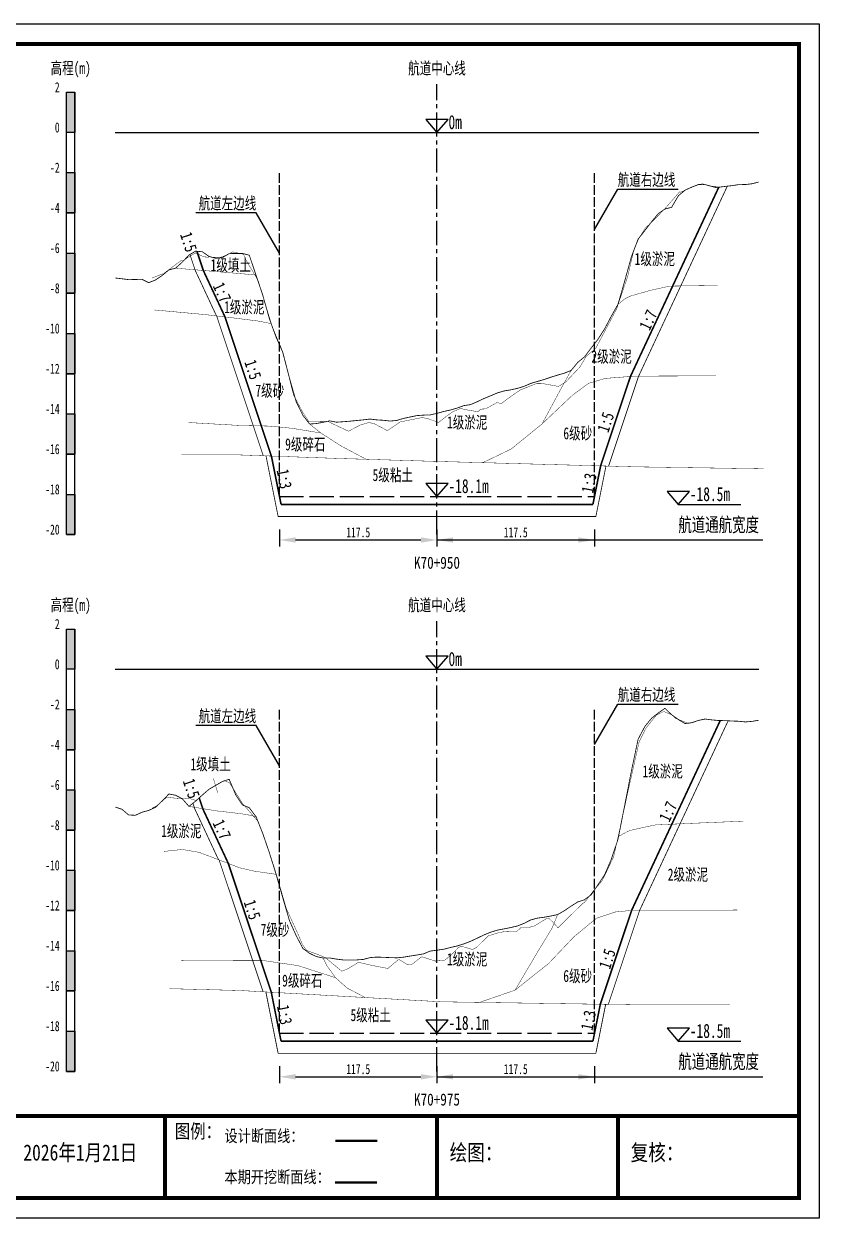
# Model space of a CAD drawing. Header units: millimetres. Extents: x 0 to 1680, y -8762 to 0.
# Drawn here: x 852.3 to 1050, y -6979.5 to -6682.5 of the extents above; entities that cross this region are included whole.
import ezdxf
from ezdxf.enums import TextEntityAlignment as Align

# ---------------------------------------------------------------- set-up
doc = ezdxf.new("R2010")
doc.units = ezdxf.units.MM
for name, pattern in [('ACAD_ISO02W100', [15, 12, -3]), ('ACAD_ISO05W100', [33, 24, -3, 0, -3, 0, -3]), ('CENTER2', [1.125, 0.75, -0.125, 0.125, -0.125])]:
    doc.linetypes.add(name, pattern=pattern)
for name, color, linetype in [('0-桩号', 1, 'Continuous'), ('0-航道左右边线标注', 8, 'Continuous'), ('1-疏浚底高', 7, 'Continuous'), ('1-通航宽度', 7, 'Continuous'), ('1-通航底高', 7, 'Continuous'), ('202601', 5, 'Continuous'), ('DMX', 20, 'Continuous'), ('L1', 7, 'Continuous'), ('图幅外框线', 145, 'Continuous'), ('地质分层', 6, 'Continuous'), ('坡比', 1, 'Continuous'), ('尺寸标注', 1, 'Continuous'), ('开挖线', 4, 'Continuous'), ('标尺', 7, 'Continuous'), ('超挖线', 3, 'Continuous'), ('辅助框', 7, 'Continuous'), ('通航底面线', 7, 'ACAD_ISO02W100')]:
    doc.layers.add(name, color=color, linetype=linetype)
doc.styles.get("Standard").update_dxf_attribs({"font": 'arial.ttf'})
doc.styles.add('仿宋', font='仿宋_GB2312.ttf', dxfattribs={"width": 0.8})
doc.styles.add('仿宋GB2312', font='仿宋_GB2312.ttf', dxfattribs={"width": 0.7, "height": 2.5})
doc.styles.add('仿宋体', font='仿宋_GB2312.ttf', dxfattribs={"width": 0.8})
doc.dimstyles.new('2000', dxfattribs={"dimtxt": 3, "dimasz": 2.5, "dimexe": 1.25, "dimexo": 0.625, "dimtad": 1, "dimlfac": 2, "dimdsep": 46, "dimtxsty": 'Standard', "dimcen": 2.5, "dimadec": 0, "dimazin": 0, "dimtfac": 1, "dimtmove": 0, "dimatfit": 3, "dimfxl": 0, "dimarcsym": 0})

# ---------------------------------------------------------------- blocks, each defined once
blk = doc.blocks.new('标尺')
at = {"layer": '标尺', "linetype": 'Continuous'}
for points in [[(-2.11667, 100), (0, 100), (0, 90), (-2.11667, 90)], [(-2.11667, 80), (0, 80), (0, 70), (-2.11667, 70)], [(-2.11667, 60), (0, 60), (0, 50), (-2.11667, 50)], [(-2.11667, 40), (0, 40), (0, 30), (-2.11667, 30)], [(-2.11667, 20), (0, 20), (0, 10), (-2.11667, 10)], [(-2.11667, 0), (0, 0), (0, -10), (-2.11667, -10)]]:
    blk.add_hatch(color=256, dxfattribs=at).paths.add_polyline_path(points)
for p, q in [((-2.11667, -10), (-2.11667, 100)), ((0, -10), (0, 100)), ((-2.11667, 80), (0, 80)), ((-2.11667, 70), (0, 70)), ((-2.11667, 60), (0, 60)), ((-2.11667, 50), (0, 50)), ((-2.11667, 40), (0, 40)), ((-2.11667, 30), (0, 30)), ((-2.11667, 20), (0, 20)), ((-2.11667, 10), (0, 10)), ((-2.11667, 0), (0, 0)), ((-2.11667, -10), (0, -10))]:
    blk.add_line(p, q, dxfattribs=at)
at = {"layer": '标尺'}
for points in [[(-2.11667, 100), (0, 100), (0, 90), (-2.11667, 90)], [(-2.11667, 100), (0, 100), (0, 90), (-2.11667, 90)], [(-2.11667, 80), (0, 80), (0, 70), (-2.11667, 70)], [(-2.11667, 80), (0, 80), (0, 70), (-2.11667, 70)], [(-2.11667, 60), (0, 60), (0, 50), (-2.11667, 50)], [(-2.11667, 60), (0, 60), (0, 50), (-2.11667, 50)], [(-2.11667, 40), (0, 40), (0, 30), (-2.11667, 30)], [(-2.11667, 40), (0, 40), (0, 30), (-2.11667, 30)], [(-2.11667, 20), (0, 20), (0, 10), (-2.11667, 10)], [(-2.11667, 20), (0, 20), (0, 10), (-2.11667, 10)], [(-2.11667, 0), (0, 0), (0, -10), (-2.11667, -10)], [(-2.11667, 0), (0, 0), (0, -10), (-2.11667, -10)]]:
    blk.add_lwpolyline(points, close=True, dxfattribs=at)
at = {"layer": '标尺', "style": '仿宋GB2312', "width": 0.7}
blk.add_text('高程(m)', height=3, dxfattribs=at).set_placement((-1.05833, 106), align=Align.MIDDLE_CENTER)
for s, p in [('2', (-3.81667, 100)), ('0', (-3.81667, 90)), ('-2', (-3.81667, 80)), ('-4', (-3.81667, 70)), ('-6', (-3.81667, 60)), ('-8', (-3.81667, 50)), ('-10', (-3.81667, 40)), ('-12', (-3.81667, 30)), ('-14', (-3.81667, 20)), ('-16', (-3.81667, 10)), ('-18', (-3.81667, 0)), ('-20', (-3.81667, -10))]:
    blk.add_text(s, height=2.5, dxfattribs=at).set_placement(p, align=Align.RIGHT)
blk = doc.blocks.new('通航底高')
at = {"layer": '1-通航底高'}
for p, q in [((-2.76, 3.23), (0, 0)), ((2.76, 3.23), (-2.76, 3.23)), ((0, 0), (2.76, 3.23))]:
    blk.add_line(p, q, dxfattribs=at)
at = {"layer": '1-通航底高', "style": '仿宋', "width": 0.7}
blk.add_attdef('通航底高', (2.86, 0.82), '', height=3.5, dxfattribs=at)
blk = doc.blocks.new('疏浚底高')
at = {"layer": '1-疏浚底高'}
for p, q in [((-2.76, 3.23), (0, 0)), ((2.76, 3.23), (-2.76, 3.23)), ((0, 0), (2.76, 3.23)), ((0, 0), (15.51, 0))]:
    blk.add_line(p, q, dxfattribs=at)
at = {"layer": '1-疏浚底高', "style": '仿宋', "width": 0.7}
blk.add_attdef('疏浚底高', (2.86, 0.82), '', height=3.5, dxfattribs=at)
blk = doc.blocks.new('*D266')
at = {"layer": 'Defpoints', "color": 0}
for p in [(915.83, -6800), (955, -6800), (955, -6810.85)]:
    blk.add_point(p, dxfattribs=at)
at = {"layer": '尺寸标注', "color": 0, "lineweight": -2, "ltscale": 0.5}
for p, q in [((915.83, -6808.25), (915.83, -6812.45)), ((955, -6808.25), (955, -6812.45)), ((919.83, -6810.85), (951, -6810.85))]:
    blk.add_line(p, q, dxfattribs=at)
at = {"layer": '尺寸标注', "color": 0}
for points in [[(919.83, -6810.19), (919.83, -6811.52), (915.83, -6810.85)], [(951, -6811.52), (951, -6810.19), (955, -6810.85)]]:
    blk.add_solid(points, dxfattribs=at)
at = {"layer": '尺寸标注', "color": 0, "insert": (935.42, -6808.96), "char_height": 2.5, "attachment_point": 5, "style": '仿宋GB2312'}
blk.add_mtext('117.5', dxfattribs=at)
blk = doc.blocks.new('*D267')
at = {"layer": 'Defpoints', "color": 0}
for p in [(915.83, -6933.5), (955, -6933.5), (955, -6944.35)]:
    blk.add_point(p, dxfattribs=at)
at = {"layer": '尺寸标注', "color": 0, "lineweight": -2, "ltscale": 0.5}
for p, q in [((915.83, -6941.75), (915.83, -6945.95)), ((955, -6941.75), (955, -6945.95)), ((919.83, -6944.35), (951, -6944.35))]:
    blk.add_line(p, q, dxfattribs=at)
at = {"layer": '尺寸标注', "color": 0}
for points in [[(919.83, -6943.69), (919.83, -6945.02), (915.83, -6944.35)], [(951, -6945.02), (951, -6943.69), (955, -6944.35)]]:
    blk.add_solid(points, dxfattribs=at)
at = {"layer": '尺寸标注', "color": 0, "insert": (935.42, -6942.46), "char_height": 2.5, "attachment_point": 5, "style": '仿宋GB2312'}
blk.add_mtext('117.5', dxfattribs=at)
blk = doc.blocks.new('*D323')
at = {"layer": 'Defpoints', "color": 0}
for p in [(955, -6800), (994.17, -6800), (994.17, -6810.85)]:
    blk.add_point(p, dxfattribs=at)
at = {"layer": '尺寸标注', "color": 0, "lineweight": -2, "ltscale": 0.5}
for p, q in [((955, -6808.25), (955, -6812.45)), ((994.17, -6808.25), (994.17, -6812.45)), ((959, -6810.85), (990.17, -6810.85))]:
    blk.add_line(p, q, dxfattribs=at)
at = {"layer": '尺寸标注', "color": 0}
for points in [[(959, -6810.19), (959, -6811.52), (955, -6810.85)], [(990.17, -6811.52), (990.17, -6810.19), (994.17, -6810.85)]]:
    blk.add_solid(points, dxfattribs=at)
at = {"layer": '尺寸标注', "color": 0, "insert": (974.58, -6808.96), "char_height": 2.5, "attachment_point": 5, "style": '仿宋GB2312'}
blk.add_mtext('117.5', dxfattribs=at)
blk = doc.blocks.new('*D324')
at = {"layer": 'Defpoints', "color": 0}
for p in [(955, -6933.5), (994.17, -6933.5), (994.17, -6944.35)]:
    blk.add_point(p, dxfattribs=at)
at = {"layer": '尺寸标注', "color": 0, "lineweight": -2, "ltscale": 0.5}
for p, q in [((955, -6941.75), (955, -6945.95)), ((994.17, -6941.75), (994.17, -6945.95)), ((959, -6944.35), (990.17, -6944.35))]:
    blk.add_line(p, q, dxfattribs=at)
at = {"layer": '尺寸标注', "color": 0}
for points in [[(959, -6943.69), (959, -6945.02), (955, -6944.35)], [(990.17, -6945.02), (990.17, -6943.69), (994.17, -6944.35)]]:
    blk.add_solid(points, dxfattribs=at)
at = {"layer": '尺寸标注', "color": 0, "insert": (974.58, -6942.46), "char_height": 2.5, "attachment_point": 5, "style": '仿宋GB2312'}
blk.add_mtext('117.5', dxfattribs=at)

msp = doc.modelspace()

# ---------------------------------------------------------------- linework, layer by layer
at = {"layer": '0-航道左右边线标注', "linetype": 'ACAD_ISO02W100', "ltscale": 0.2}
for points in [[(915.8333, -6800), (915.8333, -6719.5)], [(994.1667, -6800), (994.1667, -6719.5)], [(915.8333, -6933.5), (915.8333, -6853)], [(994.1667, -6933.5), (994.1667, -6853)]]:
    msp.add_lwpolyline(points, dxfattribs=at)
at = {"layer": '0-航道左右边线标注'}
for points in [[(994.1667, -6733.6369), (999.9402, -6723.6369), (1014.9402, -6723.6369)], [(915.8333, -6739.5), (910.0598, -6729.5), (895.0598, -6729.5)], [(994.1667, -6861.7136), (999.9402, -6851.7136), (1014.9402, -6851.7136)], [(915.8333, -6867.0254), (910.0598, -6857.0254), (895.0598, -6857.0254)]]:
    msp.add_lwpolyline(points, dxfattribs=at)
at = {"layer": '1-通航宽度'}
for points in [[(955, -6810.85), (1036, -6810.85)], [(955, -6944.35), (1036, -6944.35)]]:
    msp.add_lwpolyline(points, dxfattribs=at)
at = {"layer": '202601', "color": 1, "linetype": 'Continuous', "const_width": 0.1}
for points in [[(884.166, -6745.7), (887.1397, -6744.55), (887.6964, -6744.1), (891.4664, -6741.3), (892.0064, -6741.4), (893.013, -6740.6), (894.913, -6739.45), (897.0564, -6740.45), (897.9464, -6740.5), (898.4797, -6740.45), (900.9097, -6740.65), (902.733, -6740), (904.193, -6739.2), (906.543, -6739.7), (906.9364, -6739.85), (907.393, -6741), (910.6097, -6746.5), (913.173, -6754.95), (914.033, -6757.75), (915.5997, -6761.55), (916.3564, -6763.25), (917.983, -6769.5), (919.3164, -6774.75), (921.7664, -6779.35), (923.1864, -6781.5), (927.4264, -6781.4), (927.7564, -6781.35), (928.023, -6781.45), (932.9797, -6783.8), (935.963, -6782.25), (938.0364, -6781.65), (939.333, -6781.9), (942.6597, -6783.65), (942.683, -6783.65), (942.763, -6783.6), (945.8297, -6781.5), (949.093, -6780.85), (951.273, -6780.4), (952.6064, -6780.65), (955.4197, -6781.6), (957.713, -6779.8), (958.9464, -6778.95), (960.8397, -6778.15), (962.953, -6778.6), (965.1964, -6778.95), (965.8997, -6778.3), (967.0864, -6778.25), (969.883, -6776.7), (971.0597, -6776.9), (972.7264, -6775.6), (975.6897, -6773.55), (979.2197, -6772.15), (979.8697, -6771.9), (980.943, -6771.9), (985.1864, -6772.65), (986.9764, -6771.6), (990.6064, -6767.75), (992.0697, -6765.2), (994.4164, -6763.25), (999.4764, -6753.75), (999.5297, -6753.7), (999.5964, -6753.6), (999.653, -6753.4), (1002.433, -6745.25), (1003.903, -6738.9), (1005.1364, -6735.95), (1006.7964, -6733.25), (1008.2164, -6732), (1011.233, -6728.9), (1011.3964, -6728.7), (1011.463, -6728.7), (1015.3297, -6724.25), (1015.553, -6724.35), (1016.0297, -6724.2), (1018.6764, -6722.9), (1020.8297, -6722.3), (1020.923, -6722.25), (1021.953, -6722.55), (1024.253, -6723.25), (1024.5897, -6723.2), (1025.833, -6723.1)], [(884.166, -6877.55), (885.1797, -6877.05), (887.2697, -6875.3), (887.813, -6874.8), (888.783, -6874.95), (891.6097, -6875.2), (893.1464, -6875.05), (895.1997, -6875.65), (898.153, -6873.05), (898.7997, -6872.55), (899.2397, -6872.3), (902.1697, -6870.7), (903.4364, -6871.25), (906.6964, -6876.45), (907.1697, -6876.95), (908.0564, -6878), (910.6297, -6881), (913.593, -6889.5), (914.473, -6892.05), (915.2864, -6894.75), (917.563, -6902.55), (920.5964, -6909.2), (921.583, -6911.55), (922.613, -6912.95), (924.9064, -6913.75), (927.4397, -6914.8), (927.8864, -6915.25), (931.3297, -6918.1), (932.933, -6917.45), (935.6064, -6915.8), (936.2364, -6916.05), (938.7997, -6916.65), (942.7597, -6917.4), (942.783, -6917.4), (942.7997, -6917.4), (945.4797, -6915.15), (947.783, -6916.5), (948.813, -6916.35), (950.923, -6914.7), (951.233, -6914.5), (954.3564, -6915.5), (954.4664, -6915.55), (954.823, -6915.55), (956.943, -6915.35), (958.6197, -6914), (960.3597, -6912.15), (961.1197, -6911.9), (963.823, -6912.7), (964.8064, -6912.2), (967.763, -6909.3), (970.2097, -6908.55), (970.833, -6908.55), (971.6764, -6908.15), (974.7897, -6908.25), (975.923, -6907.2), (977.763, -6907.25), (979.3097, -6906.8), (982.1397, -6905.05), (982.8297, -6904.95), (983.8197, -6905.9), (985.0797, -6907.3), (985.8297, -6906.55), (991.263, -6901.2), (991.673, -6901), (993.8097, -6898.2), (996.0297, -6895.65), (996.7897, -6894.1), (998.923, -6889.65), (1001.893, -6876.2), (1002.2664, -6874.35), (1002.5997, -6872.9), (1005.243, -6861.1), (1006.9464, -6857.65), (1008.2997, -6855.95), (1009.623, -6854.35), (1011.3797, -6853.5), (1013.4164, -6854.35), (1014.293, -6855.2), (1017.583, -6856.5), (1018.3764, -6856.25), (1021.3097, -6855.4), (1022.9097, -6855.5), (1024.7997, -6855.8), (1025.833, -6855.8)]]:
    msp.add_lwpolyline(points, dxfattribs=at)
at = {"layer": 'DMX', "color": 7, "linetype": 'Continuous', "const_width": 0.2}
for points in [[(875, -6745.695), (875, -6745.695), (876.6667, -6745.885), (878.3333, -6746.105), (880, -6746.065), (881.6667, -6746.025), (883.3333, -6746.86), (885, -6746.195), (886.6667, -6745.075), (888.3333, -6743.69), (890, -6743.25), (891.6667, -6741.76), (893.3333, -6739.995), (895, -6739.015), (896.6667, -6739.175), (898.3333, -6740.335), (900, -6740.8), (901.6667, -6740.61), (903.3333, -6739.635), (905, -6739.59), (906.6667, -6739.59), (908.3333, -6740.03), (910, -6744.98), (911.6667, -6749.91), (913.3333, -6755.84), (915, -6760.41), (916.6667, -6764.19), (918.3333, -6770.63), (920, -6776.47), (921.6667, -6779.86), (923.3333, -6782.01), (925, -6781.895), (926.6667, -6781.59), (928.3333, -6781.225), (930, -6781.56), (931.6667, -6781.445), (933.3333, -6781.315), (935, -6781.14), (936.6667, -6780.98), (938.3333, -6780.775), (940, -6780.98), (941.6667, -6781.08), (943.3333, -6781.275), (945, -6781.12), (946.6667, -6780.615), (948.3333, -6780.26), (950, -6779.92), (951.6667, -6779.8), (953.3333, -6779.745), (955, -6779.36), (956.6667, -6778.9), (958.3333, -6778.525), (960, -6778.05), (961.6667, -6777.435), (963.3333, -6777.19), (965, -6776.465), (966.6667, -6775.675), (968.3333, -6774.995), (970, -6774.28), (971.6667, -6773.79), (973.3333, -6773.51), (975, -6773.145), (976.6667, -6772.63), (978.3333, -6771.91), (980, -6771.42), (981.6667, -6770.93), (983.3333, -6770.355), (985, -6769.845), (986.6667, -6769.36), (988.3333, -6768.705), (990, -6766.68), (991.6667, -6765.32), (993.3333, -6763.095), (995, -6760.98), (996.6667, -6758.36), (998.3333, -6755.205), (1000, -6752.235), (1001.6667, -6746.47), (1003.3333, -6740.43), (1005, -6736.02), (1006.6667, -6733.91), (1008.3333, -6731.73), (1010, -6729.71), (1011.6667, -6728.54), (1013.3333, -6728.125), (1015, -6725.255), (1016.6667, -6723.865), (1018.3333, -6723.1), (1020, -6722.455), (1021.6667, -6722.48), (1023.3333, -6722.91), (1025, -6723.13), (1026.6667, -6722.915), (1028.3333, -6722.735), (1030, -6722.47), (1031.6667, -6722.455), (1033.3333, -6722.26), (1035, -6721.825)], [(875, -6877.275), (875, -6877.275), (876.6667, -6877.81), (878.3333, -6879.24), (880, -6879.315), (881.6667, -6878.56), (883.3333, -6878.105), (885, -6877.345), (886.6667, -6875.765), (888.3333, -6874.02), (890, -6874.33), (891.6667, -6875.195), (893.3333, -6877.105), (895, -6875.795), (896.6667, -6874.265), (898.3333, -6872.84), (900, -6871.87), (901.6667, -6870.905), (903.3333, -6870.37), (905, -6874.315), (906.6667, -6876.775), (908.3333, -6877.43), (910, -6879.645), (911.6667, -6883.81), (913.3333, -6888.635), (915, -6894), (916.6667, -6899.865), (918.3333, -6905.555), (920, -6909.27), (921.6667, -6912.45), (923.3333, -6913.65), (925, -6914.455), (926.6667, -6914.81), (928.3333, -6914.8), (930, -6915.085), (931.6667, -6915.29), (933.3333, -6915.29), (935, -6915.29), (936.6667, -6915.165), (938.3333, -6914.715), (940, -6914.585), (941.6667, -6914.64), (943.3333, -6914.715), (945, -6914.77), (946.6667, -6914.6), (948.3333, -6914.33), (950, -6914.07), (951.6667, -6913.775), (953.3333, -6913.075), (955, -6912.88), (956.6667, -6912.625), (958.3333, -6912.205), (960, -6911.82), (961.6667, -6911.305), (963.3333, -6910.665), (965, -6909.885), (966.6667, -6909.08), (968.3333, -6908.4), (970, -6907.88), (971.6667, -6907.57), (973.3333, -6907.235), (975, -6906.85), (976.6667, -6906.185), (978.3333, -6905.335), (980, -6904.88), (981.6667, -6904.67), (983.3333, -6904.365), (985, -6904.005), (986.6667, -6903.055), (988.3333, -6901.915), (990, -6900.865), (991.6667, -6900.325), (993.3333, -6899.095), (995, -6896.62), (996.6667, -6894.13), (998.3333, -6890.285), (1000, -6885.29), (1001.6667, -6876.825), (1003.3333, -6868.32), (1005, -6860.425), (1006.6667, -6857.24), (1008.3333, -6855.2), (1010, -6853.88), (1011.6667, -6852.725), (1013.3333, -6854.315), (1015, -6855.505), (1016.6667, -6856.51), (1018.3333, -6856.3), (1020, -6855.72), (1021.6667, -6855.38), (1023.3333, -6855.59), (1025, -6855.75), (1026.6667, -6855.77), (1028.3333, -6855.875), (1030, -6855.935), (1031.6667, -6856.1), (1033.3333, -6855.965), (1035, -6855.675)]]:
    msp.add_lwpolyline(points, dxfattribs=at)
at = {"layer": 'L1', "linetype": 'CENTER2', "ltscale": 8}
for p, q in [((955, -6809.5), (955, -6697.5)), ((955, -6943), (955, -6831))]:
    msp.add_line(p, q, dxfattribs=at)
at = {"layer": 'L1'}
for p, q in [((952.2375, -6706.2679), (955, -6709.5)), ((957.7625, -6706.2679), (952.2375, -6706.2679)), ((955, -6709.5), (957.7625, -6706.2679)), ((875, -6709.5), (1035, -6709.5)), ((952.2375, -6839.7679), (955, -6843)), ((957.7625, -6839.7679), (952.2375, -6839.7679)), ((955, -6843), (957.7625, -6839.7679)), ((875, -6843), (1035, -6843))]:
    msp.add_line(p, q, dxfattribs=at)
at = {"layer": '图幅外框线'}
msp.add_lwpolyline([(630, -6682.5), (1050, -6682.5), (1050, -6979.5), (630, -6979.5)], close=True, dxfattribs=at)
at = {"layer": '地质分层', "linetype": 'ACAD_ISO05W100', "ltscale": 0.2, "const_width": 0.1, "flags": 128}
for points in [[(890, -6743.25), (895.0056, -6743.6652), (905.8337, -6744.5865), (908.4223, -6744.8048), (910, -6744.98)], [(1000, -6752.235), (1001.7298, -6750.8756), (1003.0248, -6750.2211), (1004.1669, -6749.8776), (1008.2346, -6748.7336), (1012.8235, -6747.7127), (1024.7744, -6747.55)], [(884.7713, -6753.646), (897.5338, -6754.8115), (905.8337, -6755.8044), (910.4954, -6756.3926), (913.7703, -6757.0382)], [(966.4055, -6791.6229), (973.415, -6788.2513), (981.1016, -6782.0047), (988.6628, -6774.8665), (992.6708, -6771.8935), (996.833, -6770.6695), (1004.167, -6770.0998), (1024.3339, -6770.0265)], [(988.3333, -6768.705), (985.9644, -6772.9764), (981.1016, -6782.0047)], [(893.1867, -6781.6402), (905.8337, -6782.3611), (913.1791, -6782.5204), (918.8812, -6783.0632), (926.1173, -6784.2389)], [(923.3333, -6782.01), (926.1173, -6784.2389), (931.1979, -6787.4992), (937.393, -6790.7819)], [(891.4574, -6789.6433), (905.8337, -6789.6944), (930.7703, -6790.5828), (955, -6791.3111), (1004.1669, -6792.6554), (1036.2316, -6793.1451)], [(900.4828, -6873.7023), (899.395, -6870.1155)], [(893.3333, -6877.105), (900.1382, -6878.2156), (905.9762, -6878.89), (907.7337, -6879.149), (910, -6879.645)], [(1000.1446, -6884.5555), (1001.6965, -6883.7147), (1002.5455, -6883.2666), (1003.6555, -6882.935), (1006.075, -6882.3895), (1009.2957, -6881.7177), (1017.2392, -6881.3616), (1031.1716, -6880.7804)], [(887.1672, -6888.2995), (891.6799, -6887.8164), (895.9094, -6888.5436), (905.9762, -6892.39), (909.5464, -6893.2036), (915, -6894)], [(965.5873, -6925.847), (974.3955, -6922.8169), (982.7489, -6916.1726), (989.0564, -6909.5282), (994.6583, -6904.9057), (999.272, -6903.3756), (1003.6555, -6902.935), (1029.6476, -6902.8794)], [(985, -6904.005), (983.5611, -6907.4807), (980.2063, -6912.9751), (974.3955, -6922.8169)], [(891.4548, -6915.4678), (905.9762, -6915.39), (911.4762, -6915.39), (920.49, -6916.7131), (929.785, -6919.722)], [(926.6667, -6914.81), (927.6229, -6916.7111), (929.785, -6919.722), (932.7036, -6922.3148), (937.1502, -6924.6386)], [(888.5213, -6922.4405), (905.9762, -6922.89), (956.0716, -6925.7), (1003.6555, -6926.435), (1027.8357, -6926.4637)]]:
    msp.add_lwpolyline(points, dxfattribs=at)
at = {"layer": '开挖线', "linetype": 'Continuous', "const_width": 0.4, "flags": 128}
for points in [[(1003.0954, -6770.1831), (1025.057, -6723.1227)], [(896.9044, -6743.8267), (895.3104, -6739.0448)], [(902.2965, -6755.3813), (896.9044, -6743.8267)], [(913.8292, -6789.9793), (902.2965, -6755.3813)], [(995.682, -6792.4234), (1003.0954, -6770.1831)], [(916.2333, -6802), (913.8292, -6789.9793)], [(993.7667, -6802), (995.682, -6792.4234)], [(916.2333, -6802), (993.7667, -6802)], [(1003.3874, -6902.9619), (1025.4173, -6855.755)], [(896.7595, -6877.6641), (895.8701, -6874.9962)], [(903.1227, -6891.2997), (896.7595, -6877.6641)], [(913.7991, -6923.3288), (903.1227, -6891.2997)], [(995.6045, -6926.3106), (1003.3874, -6902.9619)], [(916.2333, -6935.5), (913.7991, -6923.3288)], [(993.7667, -6935.5), (995.6045, -6926.3106)], [(916.2333, -6935.5), (993.7667, -6935.5)]]:
    msp.add_lwpolyline(points, dxfattribs=at)
at = {"layer": '超挖线', "linetype": 'ACAD_ISO02W100', "ltscale": 0.5, "const_width": 0.2, "flags": 128}
for points in [[(1005.1359, -6770.0963), (1027.1797, -6722.8596)], [(894.8461, -6743.652), (893.579, -6739.8505)], [(900.1783, -6755.1279), (894.8219, -6743.6499)], [(911.8051, -6789.9071), (900.2135, -6755.1321)], [(997.6639, -6792.4776), (1005.1243, -6770.0964)], [(915.5, -6805), (912.4863, -6789.9314)], [(994.5, -6805), (997.0081, -6792.4597)], [(915.5, -6805), (994.5, -6805)], [(1005.4018, -6902.9313), (1027.3891, -6855.8155)], [(894.6444, -6877.319), (894.3157, -6876.3329)], [(900.6887, -6890.3697), (894.5946, -6877.3108)], [(911.761, -6923.2145), (900.8308, -6890.424)], [(997.5943, -6926.3414), (1005.3977, -6902.9313)], [(915.5, -6938.5), (912.4506, -6923.2532)], [(994.5, -6938.5), (996.9338, -6926.3312)], [(915.5, -6938.5), (994.5, -6938.5)]]:
    msp.add_lwpolyline(points, dxfattribs=at)
at = {"layer": '辅助框', "color": 24, "const_width": 1}
msp.add_lwpolyline([(1045, -6974.5), (1045, -6687.5), (655, -6687.5), (655, -6974.5)], close=True, dxfattribs=at)
for points in [[(655, -6954.082), (1045, -6954.082)], [(887.3788, -6954.082), (887.3788, -6974.5)], [(955, -6954.082), (955, -6974.5)], [(1000, -6954.082), (1000, -6954.082), (1000, -6974.5)]]:
    msp.add_lwpolyline(points, dxfattribs=at)
at = {"layer": '辅助框', "color": 7, "lineweight": 50}
msp.add_lwpolyline([(929.7886, -6960.2804), (940.1471, -6960.2804)], dxfattribs=at)
at = {"layer": '辅助框', "color": 1, "lineweight": 50}
msp.add_lwpolyline([(929.7168, -6970.607), (940.0753, -6970.607)], dxfattribs=at)
at = {"layer": '通航底面线', "ltscale": 0.5}
for points in [[(915.8333, -6800), (955, -6800), (994.1667, -6800)], [(915.8333, -6933.5), (955, -6933.5), (994.1667, -6933.5)]]:
    msp.add_lwpolyline(points, dxfattribs=at)

# ---------------------------------------------------------------- block references
at = {"layer": '1-疏浚底高'}
for p in [(1015, -6802), (1015, -6935.5)]:
    msp.add_blockref('疏浚底高', p, dxfattribs=at).add_auto_attribs({'疏浚底高': '-18.5m'})
at = {"layer": '1-通航底高'}
for p in [(955, -6800), (955, -6933.5)]:
    msp.add_blockref('通航底高', p, dxfattribs=at).add_auto_attribs({'通航底高': '-18.1m'})
at = {"layer": '标尺'}
for p in [(865, -6799.5), (865, -6933)]:
    msp.add_blockref('标尺', p, dxfattribs=at)

# ---------------------------------------------------------------- texts
at = {"layer": '0-桩号', "style": '仿宋', "width": 0.8}
for s, p in [('K70+950', (955, -6816.5289)), ('K70+975', (955, -6950.0289))]:
    msp.add_text(s, height=3, dxfattribs=at).set_placement(p, align=Align.MIDDLE)
at = {"layer": '0-航道左右边线标注', "style": '仿宋', "width": 0.7}
for p in [(999.9402, -6723.6369), (999.9402, -6851.7136)]:
    msp.add_text('航道右边线', height=3, dxfattribs=at).set_placement(p, align=Align.BOTTOM_LEFT)
for p in [(910.0598, -6729.5), (910.0598, -6857.0254)]:
    msp.add_text('航道左边线', height=3, dxfattribs=at).set_placement(p, align=Align.BOTTOM_RIGHT)
at = {"layer": '1-通航宽度', "style": '仿宋', "width": 0.7}
for p in [(1015, -6809.85), (1015, -6943.35)]:
    msp.add_text('航道通航宽度', height=3.5, dxfattribs=at).set_placement(p, align=Align.BOTTOM_LEFT)
at = {"layer": 'L1', "style": '仿宋', "width": 0.7}
for p in [(955, -6693.5289), (955, -6827.0289)]:
    msp.add_text('航道中心线', height=3, dxfattribs=at).set_placement(p, align=Align.MIDDLE_CENTER)
for p in [(957.8561, -6708.6797), (957.8561, -6842.1797)]:
    msp.add_text('0m ', height=3.5, dxfattribs=at).set_placement(p)
at = {"layer": '地质分层', "linetype": 'Continuous', "width": 0.7}
for s, style, p in [('1级填土', '仿宋体', (903.7308, -6742.4804)), ('1级淤泥', '仿宋体', (1009.1467, -6740.945)), ('1级淤泥', '仿宋体', (907.0887, -6752.9344)), ('2级淤泥', '仿宋体', (998.4065, -6765.2132)), ('7级砂', '仿宋GB2312', (913.4304, -6773.6848)), ('1级淤泥', '仿宋体', (962.5027, -6781.5994)), ('6级砂', '仿宋GB2312', (989.9978, -6784.3073)), ('9级碎石', '仿宋GB2312', (922.2614, -6787.0619)), ('5级粘土', '仿宋体', (943.9878, -6794.6852)), ('1级填土', '仿宋体', (898.7153, -6866.6047)), ('1级淤泥', '仿宋体', (1011.108, -6868.3701)), ('1级淤泥', '仿宋体', (891.4331, -6883.215)), ('2级淤泥', '仿宋体', (1017.3799, -6894.0432)), ('7级砂', '仿宋GB2312', (914.73, -6907.7823)), ('1级淤泥', '仿宋体', (962.5027, -6915.0994)), ('9级碎石', '仿宋GB2312', (921.517, -6920.419)), ('6级砂', '仿宋GB2312', (989.9698, -6919.2709)), ('5级粘土', '仿宋体', (938.5065, -6928.9885))]:
    msp.add_text(s, height=3, dxfattribs=dict(at, style=style)).set_placement(p, align=Align.MIDDLE_CENTER)
at = {"layer": '坡比', "style": '仿宋体', "width": 0.8}
for s, rotation, p in [('1:5', 288, (893.2435, -6736.7424)), ('1:7', 295, (901.5687, -6749.2716)), ('1:7', 65, (1007.5372, -6756.1253)), ('1:5', 288, (909.2393, -6768.4771)), ('1:5', 72, (996.9443, -6781.5531)), ('1:3', 281, (917.0349, -6795.6547)), ('1:3', 79, (992.8, -6796.6917)), ('1:5', 288, (893.9312, -6872.6513)), ('1:7', 65, (1012.4552, -6878.3856)), ('1:7', 295, (901.5197, -6882.8501)), ('1:5', 288, (909.0606, -6902.7927)), ('1:5', 72, (997.3434, -6915.0223)), ('1:3', 281, (917.1026, -6928.919)), ('1:3', 79, (992.645, -6930.2991))]:
    msp.add_text(s, height=3, rotation=rotation, dxfattribs=at).set_placement(p, align=Align.MIDDLE)
at = {"layer": '辅助框', "insert": (889.8269, -6956.132), "char_height": 3.5, "width": 20.652058, "attachment_point": 1, "style": '仿宋'}
msp.add_mtext('{\\C3;图例：}', dxfattribs=at)
at = {"layer": '辅助框', "color": 7, "lineweight": 50, "insert": (902.1654, -6957.5513), "char_height": 3, "width": 26.24717, "attachment_point": 1, "style": '仿宋'}
msp.add_mtext('设计断面线：', dxfattribs=at)
at = {"layer": '辅助框', "lineweight": 0, "char_height": 4, "width": 115.886347, "attachment_point": 1}
for s, insert in [('{\\fKaiTi|b0|i0|c134|p49;\\W0.8;测量日期：2026年1月21日}', (830.3284, -6961.182)), ('{\\fKaiTi|b0|i0|c134|p49;\\W0.8;绘图：}', (958.1551, -6961.182)), ('{\\fKaiTi|b0|i0|c134|p49;\\W0.8;复核：}', (1003.1551, -6961.182))]:
    msp.add_mtext(s, dxfattribs=dict(at, insert=insert))
at = {"layer": '辅助框', "color": 1, "insert": (902.1654, -6967.7604), "char_height": 3, "width": 26.24717, "attachment_point": 1, "style": '仿宋'}
msp.add_mtext('本期开挖断面线：', dxfattribs=at)

# ---------------------------------------------------------------- dimensions: what is measured, and where the dimension line sits
at = {"layer": '尺寸标注', "ltscale": 0.5}
for p1, p2, distance, picture, middle in [((915.8333, -6800), (955, -6800), -10.8522, '*D266', (935.4167, -6808.9557)), ((955, -6800), (994.1667, -6800), -10.8521, '*D323', (974.5833, -6808.9557)), ((915.8333, -6933.5), (955, -6933.5), -10.8521, '*D267', (935.4167, -6942.4557)), ((955, -6933.5), (994.1667, -6933.5), -10.8521, '*D324', (974.5833, -6942.4557))]:
    dim = msp.add_aligned_dim(p1=p1, p2=p2, distance=distance, dimstyle='2000', override={"dimtxt": 3.5, "dimasz": 4, "dimexe": 1.6, "dimexo": 8.25, "dimlfac": 3, "dimtxsty": '仿宋GB2312'}, dxfattribs=at)
    dim.commit()
    dim.dimension.update_dxf_attribs({"geometry": picture, "text_midpoint": middle})

doc.saveas('drawing.dxf')
